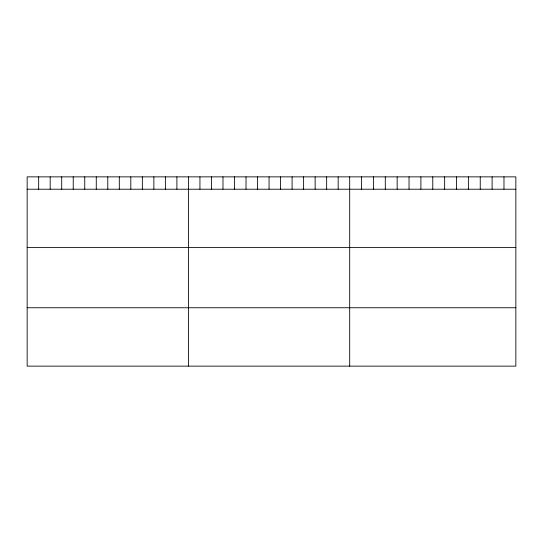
<?xml version="1.0" encoding="UTF-8"?>
<svg xmlns="http://www.w3.org/2000/svg" width="543" height="543" viewBox="0 0 543 543"><rect width="100%" height="100%" fill="white"/><g stroke="black" fill="none" stroke-linecap="round" stroke-linejoin="round"><path stroke-width="0.81" d="M515.85 189.215L515.85 366.138L27.15 366.138L27.15 176.862L515.85 176.862L515.85 189.215L27.15 189.215M27.15 247.601L515.85 247.601M27.15 307.752L515.85 307.752M503.979 176.862L503.979 189.215M492.114 176.862L492.114 189.215M480.243 176.862L480.243 189.215M468.378 176.862L468.378 189.215M456.507 176.862L456.507 189.215M444.642 176.862L444.642 189.215M432.771 176.862L432.771 189.215M420.9 176.862L420.9 189.215M409.035 176.862L409.035 189.215M397.164 176.862L397.164 189.215M385.299 176.862L385.299 189.215M373.428 176.862L373.428 189.215M361.563 176.862L361.563 189.215M349.692 176.862L349.692 366.138M338.174 176.862L338.174 189.215M326.655 176.862L326.655 189.215M315.137 176.862L315.137 189.215M303.612 176.862L303.612 189.215M292.093 176.862L292.093 189.215M280.575 176.862L280.575 189.215M269.056 176.862L269.056 189.215M257.538 176.862L257.538 189.215M246.02 176.862L246.02 189.215M234.501 176.862L234.501 189.215M222.976 176.862L222.976 189.215M211.458 176.862L211.458 189.215M199.939 176.862L199.939 189.215M188.421 176.862L188.421 366.138M176.903 176.862L176.903 189.215M165.384 176.862L165.384 189.215M153.866 176.862L153.866 189.215M142.341 176.862L142.341 189.215M130.822 176.862L130.822 189.215M119.304 176.862L119.304 189.215M107.785 176.862L107.785 189.215M96.267 176.862L96.267 189.215M84.749 176.862L84.749 189.215M73.23 176.862L73.23 189.215M61.705 176.862L61.705 189.215M50.187 176.862L50.187 189.215M38.668 176.862L38.668 189.215"/></g></svg>
